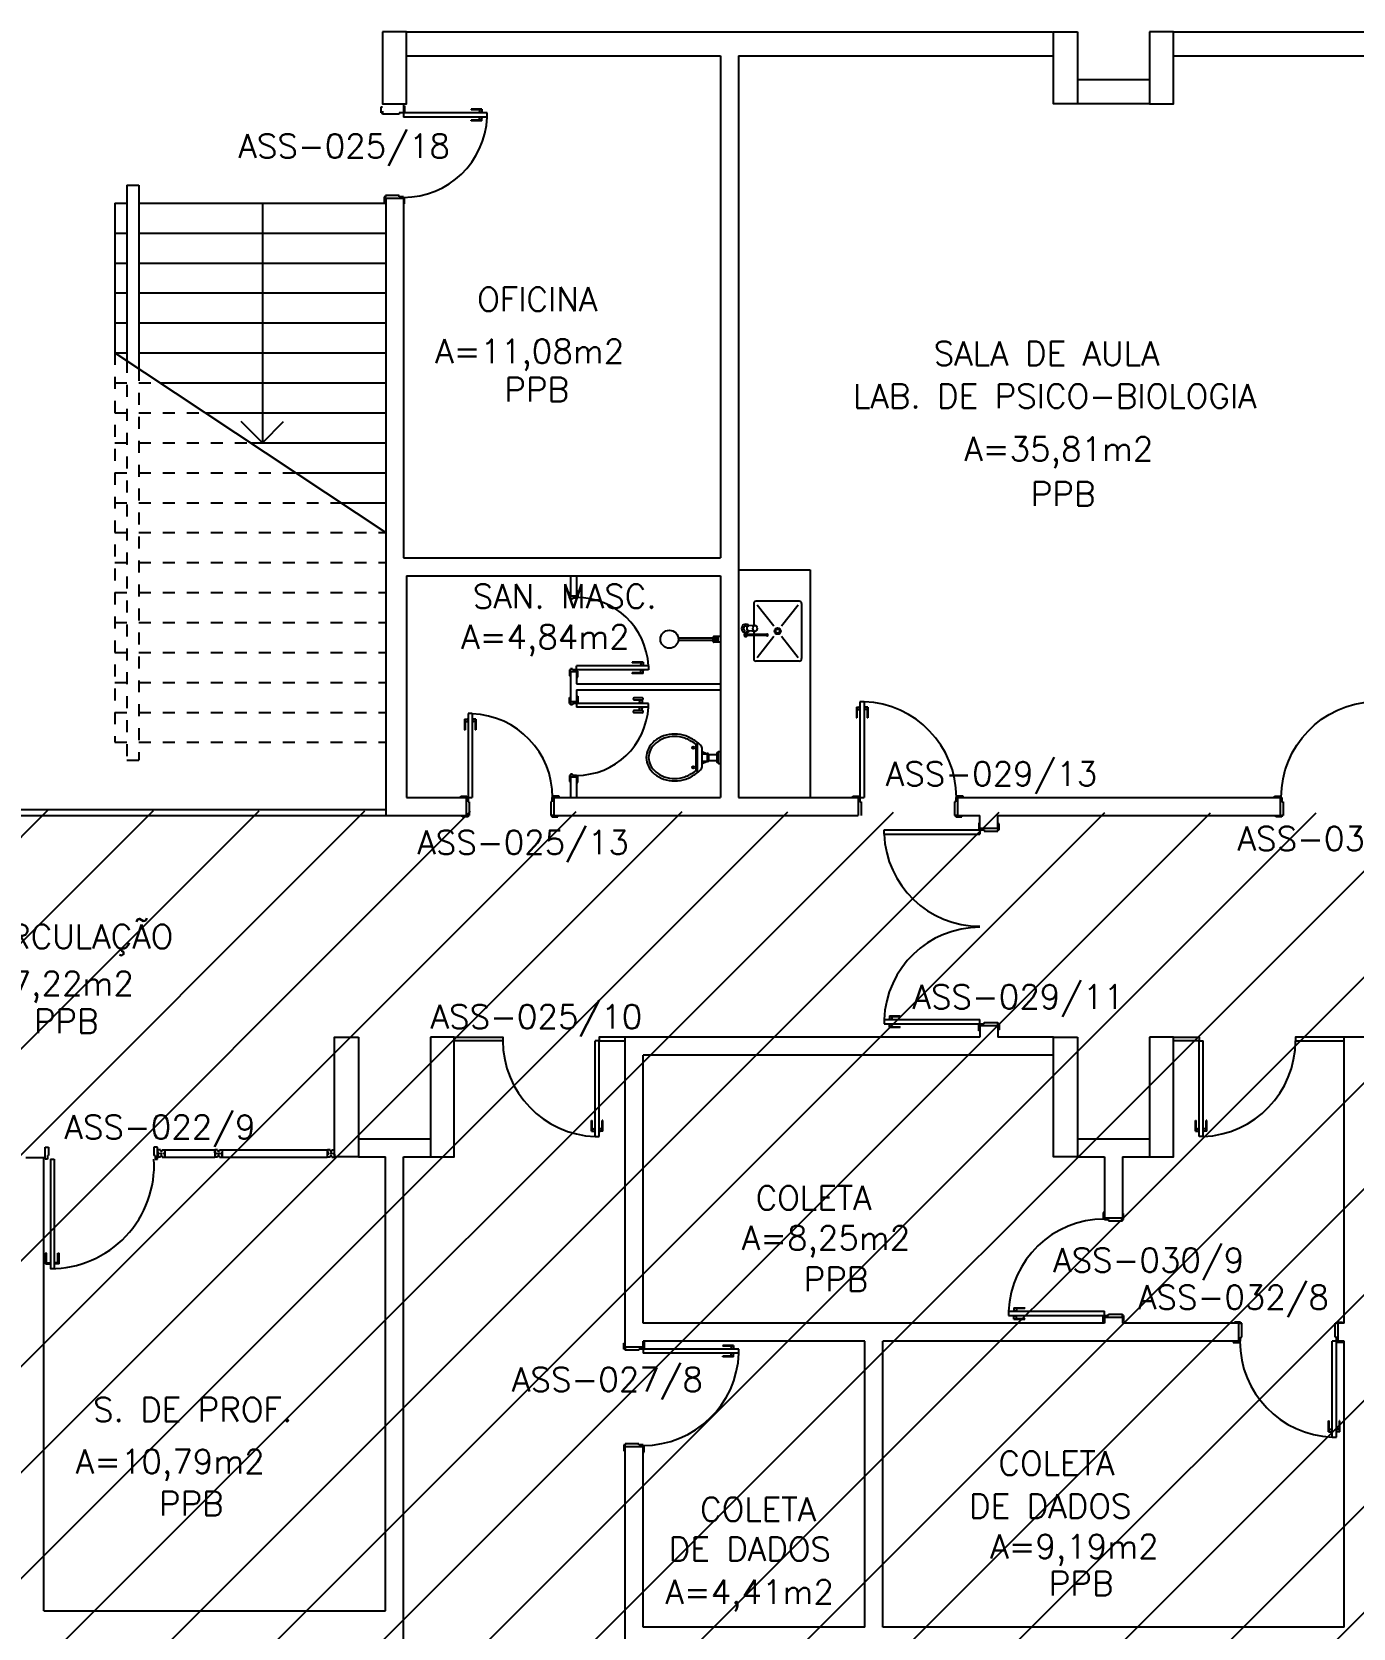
# Model space of a CAD drawing. Extents: x -248 to -11, y 347 to 447.
# Drawn here: x -213.19 to -202.17, y 366.13 to 379.45 of the extents above; entities that cross this region are included whole.
import ezdxf
from ezdxf.enums import TextEntityAlignment as Align

# ---------------------------------------------------------------- set-up
doc = ezdxf.new("R2010")
doc.units = 0
doc.header["$LTSCALE"] = 0.02
doc.header["$MEASUREMENT"] = 0
doc.linetypes.add('HIDDEN2', pattern=[0.1875, 0.125, -0.0625])
doc.layers.get('0').update_dxf_attribs({"linetype": 'CONTINUOUS'})
for name, color, linetype in [('1', 1, 'CONTINUOUS'), ('ALV', 2, 'CONTINUOUS'), ('AREA', 2, 'CONTINUOUS'), ('BANC', 2, 'CONTINUOUS'), ('DIV', 2, 'CONTINUOUS'), ('EQUIP', 1, 'CONTINUOUS'), ('ESC', 1, 'CONTINUOUS'), ('ESTR', 3, 'CONTINUOUS'), ('MARCO', 2, 'CONTINUOUS'), ('MAÇANETA', 1, 'CONTINUOUS'), ('PORTA', 2, 'CONTINUOUS'), ('TEXT_CENTRO_CUSTO', 1, 'CONTINUOUS'), ('TEXTO', 2, 'CONTINUOUS'), ('TEXTO-ENDEREÇO', 2, 'CONTINUOUS')]:
    doc.layers.add(name, color=color, linetype=linetype)
doc.styles.add('UNB-100', font='simplex.shx', dxfattribs={"height": 0.2})
doc.styles.add('UNB-100-1', font='simplex.shx', dxfattribs={"height": 0.2})

# ---------------------------------------------------------------- blocks, each defined once
blk = doc.blocks.new('PDV2D-SSS')
for p, q in [((-0.106, 0.965), (-0.076, 0.965)), ((-0.106, 0.05), (-0.106, 0.965)), ((-0.076, 0.05), (-0.076, 0.965)), ((-0.148, 0.925), (-0.108, 0.925)), ((-0.148, 0.925), (-0.148, 0.835)), ((-0.138, 0.835), (-0.148, 0.835)), ((-0.138, 0.915), (-0.108, 0.915)), ((-0.138, 0.915), (-0.138, 0.835)), ((-0.034, 0.925), (-0.074, 0.925)), ((-0.044, 0.915), (-0.074, 0.915)), ((-0.044, 0.915), (-0.044, 0.835)), ((-0.044, 0.835), (-0.034, 0.835)), ((-0.034, 0.925), (-0.034, 0.835)), ((-0.95, 0.05), (-0.97, 0.05)), ((-0.97, 0.05), (-0.97, 0.035)), ((-0.97, 0.035), (-0.97, -0.035)), ((-0.95, 0.02), (-0.95, 0.05)), ((-0.95, 0.02), (-0.94, 0.02)), ((-0.94, -0.05), (-0.94, 0.02)), ((-0.076, 0.05), (-0.106, 0.05)), ((-0.051, 0.02), (-0.061, 0.02)), ((-0.061, -0.05), (-0.061, 0.02)), ((-0.051, 0.05), (-0.031, 0.05)), ((-0.051, 0.02), (-0.051, 0.05)), ((-0.031, 0.05), (-0.031, -0.05)), ((-0.97, -0.035), (-0.97, -0.05)), ((-0.97, -0.05), (-0.94, -0.05)), ((-0.031, -0.05), (-0.061, -0.05))]:
    blk.add_line(p, q)
at = {"color": 1}
blk.add_arc((-0.076, 0.1), 0.865, 90, 183.3214, dxfattribs=at)
blk = doc.blocks.new('MTT-SSS')
for p, q in [((-0.008, 0.03), (-0.03, 0.03)), ((-0.03, 0.03), (-0.03, 0.006)), ((-0.0185, 0.006), (-0.03, 0.006)), ((-0.0185, -0.006), (-0.0185, 0.006)), ((-0.008, 0.03), (-0.008, 0.02)), ((-0.008, 0.02), (0.008, 0.02)), ((-0.0051, 0), (0.0051, 0)), ((0, -0.0051), (0, 0.0051)), ((0.008, 0.03), (0.03, 0.03)), ((0.008, 0.03), (0.008, 0.02)), ((0.0205, -0.006), (0.0205, 0.006)), ((0.0205, 0.006), (0.03, 0.006)), ((0.03, 0.006), (0.03, 0.03)), ((-0.03, -0.03), (-0.03, -0.006)), ((-0.0185, -0.006), (-0.03, -0.006)), ((-0.008, -0.03), (-0.03, -0.03)), ((-0.008, -0.02), (0.008, -0.02)), ((-0.008, -0.03), (-0.008, -0.02)), ((0.008, -0.03), (0.008, -0.02)), ((0.008, -0.03), (0.03, -0.03)), ((0.0205, -0.006), (0.03, -0.006)), ((0.03, -0.006), (0.03, -0.03))]:
    blk.add_line(p, q)
blk = doc.blocks.new('PILINT-SSS')
for points in [[(0.2, 0), (0.2, -0.6), (0, -0.6), (0, 0)], [(0.8, 0), (0.8, -0.6), (1, -0.6), (1, 0)], [(0.2, -8.39), (0.2, -9.39), (0, -9.39), (0, -8.39)], [(0.8, -8.39), (0.8, -9.39), (1, -9.39), (1, -8.39)]]:
    blk.add_lwpolyline(points, close=True)
blk = doc.blocks.new('DOOR-80-SSS')
at = {"layer": 'MAÇANETA'}
for p, q in [((-0.08, -0.755), (-0.08, -0.665)), ((-0.08, -0.665), (-0.075, -0.665)), ((-0.075, -0.755), (-0.075, -0.665)), ((0.01, -0.755), (0.01, -0.665)), ((0.015, -0.665), (0.01, -0.665)), ((0.015, -0.755), (0.015, -0.665)), ((-0.08, -0.755), (-0.053, -0.755)), ((-0.075, -0.735), (-0.053, -0.735)), ((-0.053, -0.728), (-0.05, -0.728)), ((-0.053, -0.763), (-0.053, -0.728)), ((-0.053, -0.763), (-0.05, -0.763)), ((-0.012, -0.728), (-0.015, -0.728)), ((-0.012, -0.763), (-0.015, -0.763)), ((-0.012, -0.763), (-0.012, -0.728)), ((0.01, -0.735), (-0.012, -0.735)), ((0.015, -0.755), (-0.012, -0.755))]:
    blk.add_line(p, q, dxfattribs=at)
at = {"layer": 'PORTA'}
for p, q in [((-0.05, -0.8), (-0.05, 0)), ((-0.015, 0), (-0.05, 0)), ((-0.015, -0.8), (-0.015, 0)), ((-0.05, -0.8), (-0.015, -0.8))]:
    blk.add_line(p, q, dxfattribs=at)
at = {"layer": 'PORTA', "color": 1}
blk.add_arc((-0.02, 0), 0.8, 180, 267.8509, dxfattribs=at)
blk = doc.blocks.new('DOOR60-SSS')
at = {"layer": 'MAÇANETA'}
for p, q in [((-0.015, -0.465), (-0.01, -0.465)), ((-0.015, -0.555), (-0.015, -0.465)), ((-0.01, -0.555), (-0.01, -0.465)), ((0.012, -0.563), (0.012, -0.528)), ((0.012, -0.528), (0.015, -0.528)), ((0.053, -0.528), (0.05, -0.528)), ((0.053, -0.563), (0.053, -0.528)), ((0.08, -0.465), (0.075, -0.465)), ((0.075, -0.555), (0.075, -0.465)), ((0.08, -0.555), (0.08, -0.465)), ((-0.015, -0.555), (0.012, -0.555)), ((-0.01, -0.535), (0.012, -0.535)), ((0.012, -0.563), (0.015, -0.563)), ((0.053, -0.563), (0.05, -0.563)), ((0.075, -0.535), (0.053, -0.535)), ((0.08, -0.555), (0.053, -0.555))]:
    blk.add_line(p, q, dxfattribs=at)
at = {"layer": 'PORTA'}
for p, q in [((0.015, -0.6), (0.015, 0)), ((0.015, 0), (0.05, 0)), ((0.05, -0.6), (0.05, 0)), ((0.05, -0.6), (0.015, -0.6))]:
    blk.add_line(p, q, dxfattribs=at)
at = {"layer": 'PORTA', "color": 1}
blk.add_arc((0.02, 0), 0.6, 272.866, 0, dxfattribs=at)
blk = doc.blocks.new('MACANETA-SSS')
at = {"layer": 'MAÇANETA'}
for p, q in [((-0.077, 0.052), (-0.077, 0.12)), ((-0.059, 0.052), (-0.059, 0.12)), ((-0.059, 0.075), (-0.036, 0.075)), ((-0.059, 0.052), (-0.036, 0.052)), ((-0.036, 0.044), (-0.036, 0.084)), ((-0.036, 0.084), (-0.03, 0.084)), ((-0.036, 0.044), (-0.03, 0.044)), ((0.006, 0.084), (0, 0.084)), ((0.006, 0.044), (0, 0.044)), ((0.006, 0.044), (0.006, 0.084)), ((0.029, 0.075), (0.006, 0.075)), ((0.029, 0.052), (0.006, 0.052)), ((0.029, 0.052), (0.029, 0.12)), ((0.047, 0.052), (0.047, 0.12))]:
    blk.add_line(p, q, dxfattribs=at)
for centre, start, end in [((-0.068, 0.12), 90, 180), ((-0.068, 0.052), 180, 270), ((-0.068, 0.12), 0, 90), ((-0.068, 0.052), 270, 0), ((0.038, 0.12), 90, 180), ((0.038, 0.052), 180, 270), ((0.038, 0.12), 0, 90), ((0.038, 0.052), 270, 0)]:
    blk.add_arc(centre, 0.00874, start, end, dxfattribs=at)
blk = doc.blocks.new('DOOR-60-SSS')
at = {"layer": 'PORTA'}
for p, q in [((-0.045, -0.6), (-0.045, 0)), ((-0.015, 0), (-0.045, 0)), ((-0.015, -0.6), (-0.015, 0)), ((-0.045, -0.6), (-0.015, -0.6))]:
    blk.add_line(p, q, dxfattribs=at)
at = {"layer": 'PORTA', "color": 1}
blk.add_arc((-0.015, 0), 0.6, 180, 267.134, dxfattribs=at)
at = {"layer": 'PORTA'}
blk.add_blockref('MACANETA-SSS', (-0.015, -0.6), dxfattribs=at)
blk = doc.blocks.new('CHUV-P-SSS')
for p, q in [((-0.06, 0.01), (-0.351, 0.01)), ((-0.06, -0.02), (-0.06, 0.02)), ((-0.02, 0.015), (-0.06, 0.015)), ((-0.02, 0.005), (-0.06, 0.005)), ((-0.055, 0.025), (0, 0.025)), ((-0.02, 0.025), (-0.02, -0.025)), ((0, 0.025), (0, -0.025)), ((-0.06, -0.01), (-0.351, -0.01)), ((-0.02, -0.005), (-0.06, -0.005)), ((-0.02, -0.015), (-0.06, -0.015)), ((-0.02, -0.025), (-0.055, -0.025)), ((0, -0.025), (-0.02, -0.025))]:
    blk.add_line(p, q)
blk.add_circle((-0.425, 0), 0.075)
for centre, start, end in [((-0.055, 0.02), 90, 180), ((-0.055, -0.02), 180, 270)]:
    blk.add_arc(centre, 0.005, start, end)
blk = doc.blocks.new('VDC-P-SSS')
for p, q in [((-0.127, 0.192), (0.127, 0.192)), ((-0.109, 0.202), (0.109, 0.202)), ((-0.068, 0.152), (0.068, 0.152)), ((-0.05, 0.152), (-0.03, 0.11)), ((-0.03, 0.152), (-0.03, 0.11)), ((0.03, 0.152), (0.03, 0.11)), ((0.05, 0.152), (0.03, 0.11)), ((-0.05, 0.015), (-0.05, 0)), ((-0.05, 0), (0.05, 0)), ((0.045, 0.02), (-0.045, 0.02)), ((-0.04, 0.025), (-0.04, 0.02)), ((0.035, 0.03), (-0.035, 0.03)), ((0.03, 0.11), (-0.03, 0.11)), ((0.03, 0.1), (-0.03, 0.1)), ((-0.025, 0.1), (-0.025, 0.03)), ((0.025, 0.1), (0.025, 0.03)), ((0.04, 0.025), (0.04, 0.02)), ((0.05, 0.015), (0.05, 0))]:
    blk.add_line(p, q)
for points in [[(0.16, 0.244, 0.050424), (0.18, 0.288, 0.082137), (0.195, 0.381, 0.082137), (0.18, 0.474, 0.090148), (0.138, 0.549, 0.104406), (0.073, 0.601, 0.117345), (0, 0.619, 0.117345), (-0.073, 0.601, 0.104406), (-0.138, 0.549, 0.090148), (-0.18, 0.474, 0.082137), (-0.195, 0.381, 0.082137)], [(0.142, 0.254, 0.050424), (0.161, 0.295, 0.082137), (0.175, 0.381, 0.082137), (0.161, 0.468, 0.090148), (0.122, 0.536, 0.104406), (0.064, 0.583, 0.117345), (0, 0.599, 0.117345), (-0.064, 0.583, 0.104406), (-0.122, 0.536, 0.090148), (-0.161, 0.468, 0.082137), (-0.175, 0.381, 0.082137)], [(-0.195, 0.381, 0.082137), (-0.18, 0.288, 0.050424), (-0.16, 0.244, 0.104406)], [(-0.175, 0.381, 0.082137), (-0.161, 0.295, 0.050424), (-0.142, 0.254, 0.050424)]]:
    blk.add_lwpolyline(points, format="xyb")
for centre in [(-0.083, 0.226), (0.083, 0.226)]:
    blk.add_circle(centre, 0.0101)
for centre, radius, start, end in [((0.08, 0.36), 0.266, 205.6863, 226.7558), ((0.08, 0.36), 0.246, 205.6863, 219.7706), ((-0.068, 0.202), 0.05, 226.7558, 270), ((0.068, 0.202), 0.05, 270, 313.2442), ((-0.08, 0.36), 0.266, 313.2442, 334.3137), ((-0.08, 0.36), 0.246, 320.2294, 334.3137), ((-0.045, 0.015), 0.005, 90, 180), ((-0.035, 0.025), 0.005, 90, 180), ((-0.03, 0.105), 0.005, 90, 270), ((0.03, 0.105), 0.005, 270, 90), ((0.035, 0.025), 0.005, 0, 90), ((0.045, 0.015), 0.005, 360, 90)]:
    blk.add_arc(centre, radius, start, end)
blk = doc.blocks.new('INOXA1-P-SSS')
for p, q in [((0.12, 0.23), (0.12, 0.047)), ((0.22, 0.25), (0.14, 0.25)), ((0.15, 0.22), (0.287, 0.043)), ((0.5, 0.25), (0.22, 0.25)), ((0.353, 0.043), (0.49, 0.22)), ((0.52, 0.23), (0.52, -0.23)), ((0.043, 0.008), (0.043, -0.022)), ((0.062, 0.04), (0.071, 0.04)), ((0.131, 0.048), (0.076, 0.043)), ((0.131, -0.002), (0.076, 0.003)), ((0.22, -0.027), (0.054, -0.027)), ((0.22, -0.037), (0.054, -0.037)), ((0.063, -0.003), (0.063, -0.021)), ((0.12, -0.001), (0.12, -0.027)), ((0.12, -0.037), (0.12, -0.23)), ((0.15, -0.22), (0.287, -0.043)), ((0.231, -0.027), (0.22, -0.027)), ((0.231, -0.037), (0.22, -0.037)), ((0.353, -0.043), (0.49, -0.22)), ((0.22, -0.25), (0.14, -0.25)), ((0.5, -0.25), (0.22, -0.25))]:
    blk.add_line(p, q)
blk.add_lwpolyline([(0.076, 0.003), (0.072, 0.004), (0.069, 0.009), (0.067, 0.015), (0.066, 0.023), (0.067, 0.031), (0.069, 0.037), (0.072, 0.042), (0.076, 0.043)])
blk.add_lwpolyline([(0.131, 0.048), (0.137, 0.046), (0.143, 0.041), (0.147, 0.033), (0.148, 0.023), (0.147, 0.013), (0.143, 0.006), (0.137, 0), (0.131, -0.002), (0.125, 0), (0.119, 0.006), (0.115, 0.013), (0.114, 0.023), (0.115, 0.033), (0.119, 0.041), (0.125, 0.046)], close=True)
for radius in [0.0266, 0.0163]:
    blk.add_circle((0.32, 0), radius)
for centre, radius, start, end in [((0.14, 0.23), 0.02, 90, 180), ((0.5, 0.23), 0.02, 360, 90), ((0.054, 0.023), 0.0349, 36.1705, 252.2568), ((0.054, 0.023), 0.0189, 62.7367, 235.7375), ((0.073, -0.003), 0.01, 102.8285, 180), ((0.054, 0.023), 0.0349, 285.5373, 323.9987), ((0.054, -0.032), 0.0145, 20.161, 339.839), ((0.054, -0.032), 0.005, 90.0037, 269.9963), ((0.231, -0.032), 0.00738, 222.6559, 137.3441), ((0.231, -0.032), 0.005, 269.9935, 90.0065), ((0.14, -0.23), 0.02, 180, 270), ((0.5, -0.23), 0.02, 270, 360)]:
    blk.add_arc(centre, radius, start, end)
blk = doc.blocks.new('ESCASS-SSN')
at = {"layer": 'ESC'}
for p, q in [((-0.6, -1.738), (-0.6, -3.271)), ((-0.5, -1.738), (-0.6, -1.738)), ((-0.5, -1.738), (-0.5, -3.204)), ((-2.66, -1.888), (-2.66, -4.249)), ((-0.6, -1.888), (-2.66, -1.888)), ((-0.4, -1.888), (-0.5, -1.888)), ((-0.4, -1.888), (-0.4, -3.138)), ((-0.6, -2.138), (-2.66, -2.138)), ((-0.4, -2.138), (-0.5, -2.138)), ((-0.6, -2.388), (-2.66, -2.388)), ((-0.4, -2.388), (-0.5, -2.388)), ((-0.6, -2.638), (-2.66, -2.638)), ((-0.4, -2.638), (-0.5, -2.638)), ((-0.6, -2.888), (-2.66, -2.888)), ((-0.4, -2.888), (-0.5, -2.888)), ((-0.4, -3.138), (-2.66, -4.638)), ((-0.6, -3.138), (-2.66, -3.138)), ((-0.4, -3.138), (-0.5, -3.138)), ((-0.777, -3.388), (-2.66, -3.388)), ((-1.153, -3.638), (-2.66, -3.638)), ((-1.53, -3.888), (-2.66, -3.888)), ((-1.907, -4.138), (-2.66, -4.138)), ((-2.283, -4.388), (-2.66, -4.388))]:
    blk.add_line(p, q, dxfattribs=at)
at = {"layer": 'ESC', "linetype": 'HIDDEN2'}
for p, q in [((-0.4, -3.138), (-0.4, -6.388)), ((-0.6, -3.271), (-0.6, -6.538)), ((-0.5, -3.204), (-0.5, -6.538)), ((-0.6, -3.388), (-0.777, -3.388)), ((-0.4, -3.388), (-0.5, -3.388)), ((-0.6, -3.638), (-1.153, -3.638)), ((-0.4, -3.638), (-0.5, -3.638)), ((-0.6, -3.888), (-1.53, -3.888)), ((-0.4, -3.888), (-0.5, -3.888)), ((-0.6, -4.138), (-1.907, -4.138)), ((-0.4, -4.138), (-0.5, -4.138)), ((-2.66, -4.268), (-2.66, -6.388)), ((-0.6, -4.388), (-2.283, -4.388)), ((-0.4, -4.388), (-0.5, -4.388)), ((-0.6, -4.638), (-2.66, -4.638)), ((-0.4, -4.638), (-0.5, -4.638)), ((-0.6, -4.888), (-2.66, -4.888)), ((-0.4, -4.888), (-0.5, -4.888)), ((-0.6, -5.138), (-2.66, -5.138)), ((-0.4, -5.138), (-0.5, -5.138)), ((-0.6, -5.388), (-2.66, -5.388)), ((-0.4, -5.388), (-0.5, -5.388)), ((-0.6, -5.638), (-2.66, -5.638)), ((-0.4, -5.638), (-0.5, -5.638)), ((-0.6, -5.888), (-2.66, -5.888)), ((-0.4, -5.888), (-0.5, -5.888)), ((-0.6, -6.138), (-2.66, -6.138)), ((-0.4, -6.138), (-0.5, -6.138)), ((-0.6, -6.388), (-2.66, -6.388)), ((-0.4, -6.388), (-0.5, -6.388)), ((-0.5, -6.538), (-0.6, -6.538))]:
    blk.add_line(p, q, dxfattribs=at)
blk = doc.blocks.new('ESCASSN-SSN')
at = {"layer": 'ALV', "xscale": -1}
blk.add_blockref('ESCASS-SSN', (0, 0), dxfattribs=at)

msp = doc.modelspace()

# ---------------------------------------------------------------- hatches: boundary and pattern name
at = {"layer": '1'}
h = msp.add_hatch(dxfattribs=at)
h.set_pattern_fill('ANSI31', color=256, scale=5, angle=180, style=0)
h.paths.add_polyline_path([(-216.066, 372.963), (-216.066, 379.253), (-234.066, 379.253), (-234.066, 361.063), (-192.241, 361.063), (-192.241, 371.063), (-192.241, 372.913)])

# ---------------------------------------------------------------- linework, layer by layer
at = {"layer": 'ALV'}
for p, q in [((-210.066, 379.453), (-204.675, 379.453)), ((-203.666, 379.453), (-198.675, 379.453)), ((-210.066, 379.253), (-207.446, 379.253)), ((-207.446, 379.253), (-207.446, 375.063)), ((-207.296, 379.253), (-207.296, 373.063)), ((-207.296, 379.253), (-204.675, 379.253)), ((-203.666, 379.253), (-201.446, 379.253)), ((-203.866, 379.053), (-204.466, 379.053)), ((-210.091, 378.842), (-210.091, 378.792)), ((-203.866, 378.853), (-204.466, 378.853)), ((-210.091, 378.062), (-210.241, 378.062)), ((-210.238, 378.062), (-210.238, 372.913)), ((-210.091, 378.062), (-210.091, 375.063)), ((-210.091, 375.063), (-207.446, 375.063)), ((-210.066, 374.913), (-210.066, 373.063)), ((-210.066, 374.913), (-207.446, 374.913)), ((-207.446, 374.913), (-207.446, 373.063)), ((-210.066, 373.063), (-209.566, 373.063)), ((-209.566, 373.063), (-209.566, 372.913)), ((-208.836, 373.063), (-207.446, 373.063)), ((-208.836, 373.063), (-208.836, 372.913)), ((-207.296, 373.063), (-206.296, 373.063)), ((-206.296, 373.063), (-206.296, 372.913)), ((-205.466, 373.063), (-202.776, 373.063)), ((-205.466, 373.063), (-205.466, 372.913)), ((-202.776, 373.063), (-202.776, 372.913)), ((-210.238, 372.913), (-209.566, 372.913)), ((-208.836, 372.913), (-206.296, 372.913)), ((-205.466, 372.913), (-205.28, 372.913)), ((-205.28, 372.805), (-205.28, 372.913)), ((-205.13, 372.913), (-202.776, 372.913)), ((-205.13, 372.808), (-205.13, 372.913)), ((-205.28, 372.808), (-205.13, 372.808)), ((-205.28, 371.16), (-205.28, 371.063)), ((-205.28, 371.16), (-205.13, 371.16)), ((-205.13, 371.16), (-205.13, 371.063)), ((-208.241, 368.475), (-208.241, 371.063)), ((-205.28, 371.063), (-208.241, 371.063)), ((-204.666, 371.063), (-205.13, 371.063)), ((-202.241, 368.675), (-202.241, 371.063)), ((-198.666, 371.063), (-202.241, 371.063)), ((-208.091, 368.675), (-208.091, 370.913)), ((-204.666, 370.913), (-208.091, 370.913)), ((-210.466, 370.213), (-209.866, 370.213)), ((-204.466, 370.213), (-203.866, 370.213)), ((-213.241, 370.058), (-213.091, 370.058)), ((-213.091, 366.274), (-213.091, 370.058)), ((-210.466, 370.063), (-210.241, 370.063)), ((-210.241, 366.274), (-210.241, 370.063)), ((-210.091, 365.985), (-210.091, 370.063)), ((-210.091, 370.063), (-209.866, 370.063)), ((-204.466, 370.063), (-204.241, 370.063)), ((-204.241, 370.063), (-204.241, 369.555)), ((-204.091, 370.063), (-204.091, 369.555)), ((-204.091, 370.063), (-203.866, 370.063)), ((-204.241, 369.555), (-204.091, 369.555)), ((-204.241, 368.675), (-208.091, 368.675)), ((-204.241, 368.725), (-204.241, 368.675)), ((-204.241, 368.725), (-204.091, 368.725)), ((-204.091, 368.725), (-204.091, 368.675)), ((-203.121, 368.675), (-204.091, 368.675)), ((-203.121, 368.525), (-203.121, 368.675)), ((-202.291, 368.525), (-202.291, 368.675)), ((-206.241, 368.525), (-208.091, 368.525)), ((-208.091, 368.475), (-208.091, 368.525)), ((-206.241, 366.138), (-206.241, 368.525)), ((-203.121, 368.525), (-206.091, 368.525)), ((-206.091, 366.138), (-206.091, 368.525)), ((-202.241, 368.525), (-202.291, 368.525)), ((-202.241, 366.138), (-202.241, 368.525)), ((-208.091, 368.475), (-208.241, 368.475)), ((-208.241, 365.988), (-208.241, 367.645)), ((-208.091, 367.645), (-208.241, 367.645)), ((-208.091, 366.138), (-208.091, 367.645)), ((-213.091, 366.274), (-210.241, 366.274)), ((-206.241, 366.138), (-208.091, 366.138)), ((-202.241, 366.138), (-206.091, 366.138))]:
    msp.add_line(p, q, dxfattribs=at)
at = {"layer": 'BANC'}
for p, q in [((-207.296, 374.963), (-206.696, 374.963)), ((-206.696, 374.963), (-206.696, 373.063))]:
    msp.add_line(p, q, dxfattribs=at)
at = {"layer": 'DIV'}
for p, q in [((-208.696, 374.913), (-208.696, 374.743)), ((-208.646, 374.913), (-208.646, 374.743)), ((-208.646, 374.743), (-208.696, 374.743)), ((-208.696, 374.113), (-208.696, 373.863)), ((-208.646, 374.113), (-208.696, 374.113)), ((-208.646, 374.113), (-208.646, 374.013)), ((-208.646, 374.013), (-207.446, 374.013)), ((-208.646, 373.963), (-208.646, 373.863)), ((-208.646, 373.963), (-207.446, 373.963)), ((-208.646, 373.863), (-208.696, 373.863)), ((-208.696, 373.233), (-208.696, 373.063)), ((-208.646, 373.233), (-208.696, 373.233)), ((-208.646, 373.233), (-208.646, 373.063)), ((-213.709, 372.963), (-210.238, 372.963)), ((-213.709, 372.913), (-210.238, 372.913)), ((-212.119, 370.122), (-212.141, 370.122)), ((-212.141, 370.098), (-212.141, 370.122)), ((-212.132, 370.098), (-212.141, 370.098)), ((-212.132, 370.086), (-212.141, 370.086)), ((-212.141, 370.086), (-212.141, 370.062)), ((-212.132, 370.098), (-212.132, 370.086)), ((-212.119, 370.122), (-212.119, 370.112)), ((-212.103, 370.112), (-212.119, 370.112)), ((-212.106, 370.092), (-212.117, 370.092)), ((-212.117, 370.092), (-212.106, 370.092)), ((-212.111, 370.097), (-212.111, 370.087)), ((-212.111, 370.087), (-212.111, 370.097)), ((-212.103, 370.122), (-212.103, 370.112)), ((-212.103, 370.122), (-212.081, 370.122)), ((-212.091, 370.098), (-212.091, 370.086)), ((-212.091, 370.098), (-212.081, 370.098)), ((-212.091, 370.086), (-212.091, 370.098)), ((-212.091, 370.098), (-212.081, 370.098)), ((-212.091, 370.086), (-212.081, 370.086)), ((-212.091, 370.086), (-212.081, 370.086)), ((-212.081, 370.122), (-212.081, 370.098)), ((-212.081, 370.122), (-212.081, 370.062)), ((-212.081, 370.122), (-211.663, 370.122)), ((-212.081, 370.097), (-212.081, 370.087)), ((-212.081, 370.062), (-212.081, 370.086)), ((-211.663, 370.122), (-211.663, 370.062)), ((-211.641, 370.122), (-211.663, 370.122)), ((-211.663, 370.098), (-211.663, 370.122)), ((-211.653, 370.098), (-211.663, 370.098)), ((-211.653, 370.098), (-211.663, 370.098)), ((-211.663, 370.097), (-211.663, 370.087)), ((-211.653, 370.086), (-211.663, 370.086)), ((-211.653, 370.086), (-211.663, 370.086)), ((-211.663, 370.086), (-211.663, 370.062)), ((-211.653, 370.086), (-211.653, 370.098)), ((-211.653, 370.098), (-211.653, 370.086)), ((-211.641, 370.122), (-211.641, 370.112)), ((-211.625, 370.112), (-211.641, 370.112)), ((-211.639, 370.092), (-211.625, 370.092)), ((-211.628, 370.092), (-211.638, 370.092)), ((-211.638, 370.092), (-211.628, 370.092)), ((-211.633, 370.097), (-211.633, 370.087)), ((-211.633, 370.087), (-211.633, 370.097)), ((-211.632, 370.099), (-211.632, 370.086)), ((-211.625, 370.122), (-211.625, 370.112)), ((-211.625, 370.122), (-211.603, 370.122)), ((-211.613, 370.092), (-211.612, 370.092)), ((-211.612, 370.098), (-211.612, 370.086)), ((-211.612, 370.098), (-211.603, 370.098)), ((-211.612, 370.086), (-211.612, 370.098)), ((-211.612, 370.098), (-211.603, 370.098)), ((-211.612, 370.086), (-211.603, 370.086)), ((-211.612, 370.086), (-211.603, 370.086)), ((-211.603, 370.122), (-211.603, 370.098)), ((-211.603, 370.122), (-211.603, 370.062)), ((-211.603, 370.122), (-210.726, 370.122)), ((-211.603, 370.097), (-211.603, 370.087)), ((-211.603, 370.062), (-211.603, 370.086)), ((-210.726, 370.122), (-210.726, 370.062)), ((-210.716, 370.098), (-210.726, 370.098)), ((-210.726, 370.097), (-210.726, 370.087)), ((-210.716, 370.086), (-210.726, 370.086)), ((-210.716, 370.086), (-210.716, 370.098)), ((-210.702, 370.092), (-210.689, 370.092)), ((-210.695, 370.099), (-210.695, 370.086)), ((-210.676, 370.092), (-210.675, 370.092)), ((-212.119, 370.062), (-212.141, 370.062)), ((-212.103, 370.072), (-212.119, 370.072)), ((-212.119, 370.062), (-212.119, 370.072)), ((-212.103, 370.062), (-212.103, 370.072)), ((-212.103, 370.062), (-212.081, 370.062)), ((-212.081, 370.083), (-212.081, 370.065)), ((-212.081, 370.062), (-212.081, 370.083)), ((-212.081, 370.062), (-211.663, 370.062)), ((-211.641, 370.062), (-211.663, 370.062)), ((-211.625, 370.072), (-211.641, 370.072)), ((-211.641, 370.062), (-211.641, 370.072)), ((-211.625, 370.062), (-211.625, 370.072)), ((-211.625, 370.062), (-211.603, 370.062)), ((-211.603, 370.083), (-211.603, 370.065)), ((-211.603, 370.062), (-211.603, 370.083)), ((-211.603, 370.062), (-210.726, 370.062))]:
    msp.add_line(p, q, dxfattribs=at)
at = {"layer": 'ESC'}
for p, q in [((-211.268, 378.024), (-211.268, 376.024)), ((-211.268, 376.024), (-211.445, 376.201)), ((-211.268, 376.024), (-211.091, 376.201))]:
    msp.add_line(p, q, dxfattribs=at)
at = {"layer": 'ESTR'}
for points in [[(-210.266, 379.453), (-210.266, 378.853), (-210.066, 378.853), (-210.066, 379.453)], [(-210.466, 371.063), (-210.466, 370.063), (-210.666, 370.063), (-210.666, 371.063)], [(-209.866, 371.063), (-209.866, 370.063), (-209.666, 370.063), (-209.666, 371.063)]]:
    msp.add_lwpolyline(points, close=True, dxfattribs=at)
at = {"layer": 'MARCO'}
for p, q in [((-210.276, 378.827), (-210.266, 378.827)), ((-210.276, 378.777), (-210.276, 378.827)), ((-210.266, 378.777), (-210.276, 378.777)), ((-210.266, 378.792), (-210.266, 378.777)), ((-210.266, 378.767), (-210.266, 378.777)), ((-210.126, 378.767), (-210.266, 378.767)), ((-210.126, 378.777), (-210.126, 378.767)), ((-210.091, 378.777), (-210.126, 378.777)), ((-210.091, 378.837), (-210.081, 378.837)), ((-210.091, 378.792), (-210.091, 378.787)), ((-210.091, 378.787), (-210.091, 378.777)), ((-210.081, 378.787), (-210.091, 378.787)), ((-210.081, 378.837), (-210.081, 378.787)), ((-210.241, 378.087), (-210.241, 378.077)), ((-210.126, 378.087), (-210.241, 378.087)), ((-210.126, 378.077), (-210.126, 378.087)), ((-210.251, 378.077), (-210.251, 378.027)), ((-210.241, 378.077), (-210.251, 378.077)), ((-210.251, 378.027), (-210.241, 378.027)), ((-210.241, 378.062), (-210.241, 378.077)), ((-210.091, 378.077), (-210.126, 378.077)), ((-210.091, 378.067), (-210.091, 378.077)), ((-210.091, 378.062), (-210.091, 378.067)), ((-210.081, 378.067), (-210.091, 378.067)), ((-210.091, 378.017), (-210.081, 378.017)), ((-210.081, 378.017), (-210.081, 378.067)), ((-208.706, 374.778), (-208.696, 374.778)), ((-208.706, 374.728), (-208.706, 374.778)), ((-208.646, 374.788), (-208.636, 374.788)), ((-208.636, 374.788), (-208.636, 374.738)), ((-208.696, 374.728), (-208.706, 374.728)), ((-208.696, 374.743), (-208.696, 374.728)), ((-208.696, 374.718), (-208.696, 374.728)), ((-208.681, 374.718), (-208.696, 374.718)), ((-208.681, 374.728), (-208.681, 374.718)), ((-208.646, 374.728), (-208.681, 374.728)), ((-208.646, 374.743), (-208.646, 374.738)), ((-208.646, 374.738), (-208.646, 374.728)), ((-208.636, 374.738), (-208.646, 374.738)), ((-208.706, 374.128), (-208.706, 374.078)), ((-208.696, 374.128), (-208.706, 374.128)), ((-208.696, 374.138), (-208.696, 374.128)), ((-208.681, 374.138), (-208.696, 374.138)), ((-208.696, 374.113), (-208.696, 374.128)), ((-208.681, 374.128), (-208.681, 374.138)), ((-208.646, 374.128), (-208.681, 374.128)), ((-208.646, 374.118), (-208.646, 374.128)), ((-208.646, 374.113), (-208.646, 374.118)), ((-208.636, 374.118), (-208.646, 374.118)), ((-208.636, 374.068), (-208.636, 374.118)), ((-208.706, 374.078), (-208.696, 374.078)), ((-208.646, 374.068), (-208.636, 374.068)), ((-208.706, 373.898), (-208.696, 373.898)), ((-208.706, 373.848), (-208.706, 373.898)), ((-208.696, 373.848), (-208.706, 373.848)), ((-208.696, 373.863), (-208.696, 373.848)), ((-208.696, 373.838), (-208.696, 373.848)), ((-208.681, 373.838), (-208.696, 373.838)), ((-208.681, 373.848), (-208.681, 373.838)), ((-208.646, 373.848), (-208.681, 373.848)), ((-208.646, 373.908), (-208.636, 373.908)), ((-208.646, 373.863), (-208.646, 373.858)), ((-208.646, 373.858), (-208.646, 373.848)), ((-208.636, 373.858), (-208.646, 373.858)), ((-208.636, 373.908), (-208.636, 373.858)), ((-208.706, 373.248), (-208.706, 373.198)), ((-208.696, 373.248), (-208.706, 373.248)), ((-208.706, 373.198), (-208.696, 373.198)), ((-208.696, 373.258), (-208.696, 373.248)), ((-208.681, 373.258), (-208.696, 373.258)), ((-208.696, 373.233), (-208.696, 373.248)), ((-208.681, 373.248), (-208.681, 373.258)), ((-208.646, 373.248), (-208.681, 373.248)), ((-208.646, 373.238), (-208.646, 373.248)), ((-208.646, 373.233), (-208.646, 373.238)), ((-208.636, 373.238), (-208.646, 373.238)), ((-208.646, 373.188), (-208.636, 373.188)), ((-208.636, 373.188), (-208.636, 373.238)), ((-209.611, 373.073), (-209.561, 373.073)), ((-209.611, 373.063), (-209.611, 373.073)), ((-209.566, 373.063), (-209.561, 373.063)), ((-209.561, 373.073), (-209.561, 373.063)), ((-209.561, 373.063), (-209.551, 373.063)), ((-209.551, 373.063), (-209.551, 373.028)), ((-209.551, 373.028), (-209.541, 373.028)), ((-209.541, 373.028), (-209.541, 372.913)), ((-208.861, 373.028), (-208.861, 372.913)), ((-208.851, 373.028), (-208.861, 373.028)), ((-208.851, 373.063), (-208.851, 373.028)), ((-208.841, 373.063), (-208.851, 373.063)), ((-208.841, 373.073), (-208.841, 373.063)), ((-208.791, 373.073), (-208.841, 373.073)), ((-208.836, 373.063), (-208.841, 373.063)), ((-208.791, 373.063), (-208.791, 373.073)), ((-206.341, 373.073), (-206.291, 373.073)), ((-206.341, 373.063), (-206.341, 373.073)), ((-206.296, 373.063), (-206.291, 373.063)), ((-206.291, 373.073), (-206.291, 373.063)), ((-206.291, 373.063), (-206.281, 373.063)), ((-206.281, 373.063), (-206.281, 373.028)), ((-206.281, 373.028), (-206.271, 373.028)), ((-206.271, 373.028), (-206.271, 372.913)), ((-205.491, 373.028), (-205.491, 372.913)), ((-205.481, 373.028), (-205.491, 373.028)), ((-205.481, 373.063), (-205.481, 373.028)), ((-205.471, 373.063), (-205.481, 373.063)), ((-205.471, 373.073), (-205.471, 373.063)), ((-205.421, 373.073), (-205.471, 373.073)), ((-205.466, 373.063), (-205.471, 373.063)), ((-205.421, 373.063), (-205.421, 373.073)), ((-202.821, 373.063), (-202.821, 373.073)), ((-202.821, 373.073), (-202.771, 373.073)), ((-202.776, 373.063), (-202.771, 373.063)), ((-202.771, 373.073), (-202.771, 373.063)), ((-202.771, 373.063), (-202.761, 373.063)), ((-202.761, 373.063), (-202.761, 373.028)), ((-202.761, 373.028), (-202.751, 373.028)), ((-202.751, 373.028), (-202.751, 372.913)), ((-209.601, 372.903), (-209.601, 372.913)), ((-209.551, 372.903), (-209.601, 372.903)), ((-209.566, 372.913), (-209.551, 372.913)), ((-209.551, 372.913), (-209.551, 372.903)), ((-209.541, 372.913), (-209.551, 372.913)), ((-208.861, 372.913), (-208.851, 372.913)), ((-208.836, 372.913), (-208.851, 372.913)), ((-208.851, 372.913), (-208.851, 372.903)), ((-208.851, 372.903), (-208.801, 372.903)), ((-208.801, 372.903), (-208.801, 372.913)), ((-205.491, 372.913), (-205.481, 372.913)), ((-205.466, 372.913), (-205.481, 372.913)), ((-205.481, 372.913), (-205.481, 372.903)), ((-205.481, 372.903), (-205.431, 372.903)), ((-205.431, 372.903), (-205.431, 372.913)), ((-202.811, 372.903), (-202.811, 372.913)), ((-202.761, 372.903), (-202.811, 372.903)), ((-202.776, 372.913), (-202.761, 372.913)), ((-202.751, 372.913), (-202.761, 372.913)), ((-202.761, 372.913), (-202.761, 372.903)), ((-205.28, 372.853), (-205.29, 372.853)), ((-205.29, 372.853), (-205.29, 372.803)), ((-205.29, 372.803), (-205.28, 372.803)), ((-205.28, 372.808), (-205.28, 372.803)), ((-205.28, 372.803), (-205.28, 372.793)), ((-205.28, 372.793), (-205.245, 372.793)), ((-205.245, 372.793), (-205.245, 372.783)), ((-205.245, 372.783), (-205.13, 372.783)), ((-205.12, 372.843), (-205.13, 372.843)), ((-205.13, 372.808), (-205.13, 372.793)), ((-205.13, 372.783), (-205.13, 372.793)), ((-205.13, 372.793), (-205.12, 372.793)), ((-205.12, 372.793), (-205.12, 372.843)), ((-205.29, 371.115), (-205.29, 371.165)), ((-205.29, 371.165), (-205.28, 371.165)), ((-205.28, 371.165), (-205.28, 371.175)), ((-205.28, 371.175), (-205.245, 371.175)), ((-205.28, 371.16), (-205.28, 371.165)), ((-205.245, 371.185), (-205.13, 371.185)), ((-205.245, 371.175), (-205.245, 371.185)), ((-205.13, 371.185), (-205.13, 371.175)), ((-205.13, 371.175), (-205.12, 371.175)), ((-205.13, 371.16), (-205.13, 371.175)), ((-205.12, 371.175), (-205.12, 371.125)), ((-205.28, 371.115), (-205.29, 371.115)), ((-205.12, 371.125), (-205.13, 371.125)), ((-204.251, 369.6), (-204.251, 369.55)), ((-204.241, 369.6), (-204.251, 369.6)), ((-204.241, 369.555), (-204.241, 369.55)), ((-204.081, 369.59), (-204.091, 369.59)), ((-204.091, 369.555), (-204.091, 369.54)), ((-204.081, 369.54), (-204.081, 369.59)), ((-204.251, 369.55), (-204.241, 369.55)), ((-204.241, 369.55), (-204.241, 369.54)), ((-204.241, 369.54), (-204.206, 369.54)), ((-204.206, 369.54), (-204.206, 369.53)), ((-204.206, 369.53), (-204.091, 369.53)), ((-204.091, 369.54), (-204.081, 369.54)), ((-204.091, 369.53), (-204.091, 369.54)), ((-204.251, 368.73), (-204.241, 368.73)), ((-204.251, 368.68), (-204.251, 368.73)), ((-204.241, 368.68), (-204.251, 368.68)), ((-204.241, 368.74), (-204.206, 368.74)), ((-204.241, 368.73), (-204.241, 368.74)), ((-204.241, 368.725), (-204.241, 368.73)), ((-204.206, 368.75), (-204.091, 368.75)), ((-204.206, 368.74), (-204.206, 368.75)), ((-204.091, 368.75), (-204.091, 368.74)), ((-204.091, 368.725), (-204.091, 368.74)), ((-204.091, 368.74), (-204.081, 368.74)), ((-204.081, 368.69), (-204.091, 368.69)), ((-204.081, 368.74), (-204.081, 368.69)), ((-203.156, 368.685), (-203.156, 368.675)), ((-203.106, 368.685), (-203.156, 368.685)), ((-203.121, 368.675), (-203.106, 368.675)), ((-203.106, 368.675), (-203.106, 368.685)), ((-203.096, 368.675), (-203.106, 368.675)), ((-203.096, 368.56), (-203.096, 368.675)), ((-202.316, 368.675), (-202.306, 368.675)), ((-202.316, 368.56), (-202.316, 368.675)), ((-202.306, 368.685), (-202.256, 368.685)), ((-202.306, 368.675), (-202.306, 368.685)), ((-202.291, 368.675), (-202.306, 368.675)), ((-202.241, 368.675), (-202.291, 368.675)), ((-202.256, 368.685), (-202.256, 368.675)), ((-208.251, 368.51), (-208.241, 368.51)), ((-208.251, 368.46), (-208.251, 368.51)), ((-208.091, 368.52), (-208.081, 368.52)), ((-208.081, 368.52), (-208.081, 368.47)), ((-203.166, 368.525), (-203.166, 368.515)), ((-203.166, 368.515), (-203.116, 368.515)), ((-203.121, 368.525), (-203.116, 368.525)), ((-203.116, 368.525), (-203.106, 368.525)), ((-203.116, 368.515), (-203.116, 368.525)), ((-203.106, 368.56), (-203.096, 368.56)), ((-203.106, 368.525), (-203.106, 368.56)), ((-202.306, 368.56), (-202.316, 368.56)), ((-202.306, 368.525), (-202.306, 368.56)), ((-202.296, 368.525), (-202.306, 368.525)), ((-202.291, 368.525), (-202.296, 368.525)), ((-202.296, 368.515), (-202.296, 368.525)), ((-202.246, 368.515), (-202.296, 368.515)), ((-202.246, 368.525), (-202.246, 368.515)), ((-208.241, 368.46), (-208.251, 368.46)), ((-208.241, 368.475), (-208.241, 368.46)), ((-208.241, 368.45), (-208.241, 368.46)), ((-208.126, 368.45), (-208.241, 368.45)), ((-208.126, 368.46), (-208.126, 368.45)), ((-208.091, 368.46), (-208.126, 368.46)), ((-208.091, 368.475), (-208.091, 368.47)), ((-208.091, 368.47), (-208.091, 368.46)), ((-208.081, 368.47), (-208.091, 368.47)), ((-208.251, 367.66), (-208.251, 367.61)), ((-208.241, 367.66), (-208.251, 367.66)), ((-208.251, 367.61), (-208.241, 367.61)), ((-208.241, 367.67), (-208.241, 367.66)), ((-208.126, 367.67), (-208.241, 367.67)), ((-208.241, 367.645), (-208.241, 367.66)), ((-208.126, 367.66), (-208.126, 367.67)), ((-208.091, 367.66), (-208.126, 367.66)), ((-208.091, 367.65), (-208.091, 367.66)), ((-208.091, 367.645), (-208.091, 367.65)), ((-208.081, 367.65), (-208.091, 367.65)), ((-208.091, 367.6), (-208.081, 367.6)), ((-208.081, 367.6), (-208.081, 367.65))]:
    msp.add_line(p, q, dxfattribs=at)
at = {"layer": 'MAÇANETA'}
for p, q in [((-209.436, 378.807), (-209.526, 378.807)), ((-209.526, 378.807), (-209.526, 378.802)), ((-209.436, 378.802), (-209.526, 378.802)), ((-209.463, 378.78), (-209.463, 378.777)), ((-209.428, 378.78), (-209.463, 378.78)), ((-209.456, 378.802), (-209.456, 378.78)), ((-209.436, 378.807), (-209.436, 378.78)), ((-209.428, 378.78), (-209.428, 378.777)), ((-209.436, 378.717), (-209.526, 378.717)), ((-209.526, 378.712), (-209.526, 378.717)), ((-209.436, 378.712), (-209.526, 378.712)), ((-209.463, 378.739), (-209.463, 378.742)), ((-209.428, 378.739), (-209.463, 378.739)), ((-209.456, 378.717), (-209.456, 378.739)), ((-209.436, 378.712), (-209.436, 378.739)), ((-209.428, 378.739), (-209.428, 378.742)), ((-209.581, 373.718), (-209.581, 373.628)), ((-209.581, 373.718), (-209.554, 373.718)), ((-209.576, 373.718), (-209.576, 373.628)), ((-209.576, 373.698), (-209.554, 373.698)), ((-209.554, 373.725), (-209.551, 373.725)), ((-209.554, 373.725), (-209.554, 373.69)), ((-209.554, 373.69), (-209.551, 373.69)), ((-209.513, 373.725), (-209.516, 373.725)), ((-209.513, 373.69), (-209.516, 373.69)), ((-209.513, 373.725), (-209.513, 373.69)), ((-209.486, 373.718), (-209.513, 373.718)), ((-209.491, 373.698), (-209.513, 373.698)), ((-209.491, 373.718), (-209.491, 373.628)), ((-209.486, 373.718), (-209.486, 373.628)), ((-209.581, 373.628), (-209.576, 373.628)), ((-209.486, 373.628), (-209.491, 373.628)), ((-208.521, 370.368), (-208.516, 370.368)), ((-208.521, 370.278), (-208.521, 370.368)), ((-208.516, 370.278), (-208.516, 370.368)), ((-208.426, 370.368), (-208.431, 370.368)), ((-208.431, 370.278), (-208.431, 370.368)), ((-208.426, 370.278), (-208.426, 370.368)), ((-203.482, 370.278), (-203.482, 370.368)), ((-203.482, 370.368), (-203.477, 370.368)), ((-203.477, 370.278), (-203.477, 370.368)), ((-203.392, 370.278), (-203.392, 370.368)), ((-203.387, 370.368), (-203.392, 370.368)), ((-203.387, 370.278), (-203.387, 370.368)), ((-208.521, 370.278), (-208.494, 370.278)), ((-208.516, 370.298), (-208.494, 370.298)), ((-208.494, 370.27), (-208.494, 370.305)), ((-208.494, 370.305), (-208.491, 370.305)), ((-208.494, 370.27), (-208.491, 370.27)), ((-208.453, 370.305), (-208.456, 370.305)), ((-208.453, 370.27), (-208.456, 370.27)), ((-208.453, 370.27), (-208.453, 370.305)), ((-208.431, 370.298), (-208.453, 370.298)), ((-208.426, 370.278), (-208.453, 370.278)), ((-203.482, 370.278), (-203.455, 370.278)), ((-203.477, 370.298), (-203.455, 370.298)), ((-203.455, 370.305), (-203.452, 370.305)), ((-203.455, 370.27), (-203.455, 370.305)), ((-203.455, 370.27), (-203.452, 370.27)), ((-203.414, 370.305), (-203.417, 370.305)), ((-203.414, 370.27), (-203.417, 370.27)), ((-203.414, 370.27), (-203.414, 370.305)), ((-203.392, 370.298), (-203.414, 370.298)), ((-203.387, 370.278), (-203.414, 370.278))]:
    msp.add_line(p, q, dxfattribs=at)
at = {"layer": 'PORTA'}
for p, q in [((-210.091, 378.777), (-210.091, 378.742)), ((-209.391, 378.777), (-210.091, 378.777)), ((-209.391, 378.742), (-209.391, 378.777)), ((-209.391, 378.742), (-210.091, 378.742)), ((-209.516, 373.763), (-209.551, 373.763)), ((-209.551, 373.763), (-209.551, 373.063)), ((-209.516, 373.763), (-209.516, 373.063)), ((-209.551, 373.063), (-209.516, 373.063)), ((-206.08, 372.758), (-206.08, 372.793)), ((-206.08, 372.793), (-205.28, 372.793)), ((-206.08, 372.758), (-205.28, 372.758)), ((-205.28, 372.793), (-205.28, 372.758)), ((-208.456, 371.033), (-208.491, 371.033)), ((-208.491, 370.233), (-208.491, 371.033)), ((-208.456, 370.233), (-208.456, 371.033)), ((-203.452, 371.033), (-203.417, 371.033)), ((-203.452, 370.233), (-203.452, 371.033)), ((-203.417, 370.233), (-203.417, 371.033)), ((-208.491, 370.233), (-208.456, 370.233)), ((-203.417, 370.233), (-203.452, 370.233))]:
    msp.add_line(p, q, dxfattribs=at)
for points in [[(-209.261, 371.033), (-209.666, 371.033), (-209.666, 371.063), (-209.261, 371.063), (-209.261, 371.033)], [(-208.456, 371.033), (-208.241, 371.033), (-208.241, 371.063), (-208.456, 371.063), (-208.456, 371.033)], [(-203.452, 371.033), (-203.666, 371.033), (-203.666, 371.063), (-203.452, 371.063), (-203.452, 371.033)], [(-202.647, 371.033), (-202.241, 371.033), (-202.241, 371.063), (-202.647, 371.063), (-202.647, 371.033)]]:
    msp.add_lwpolyline(points, dxfattribs=at)
at = {"layer": 'PORTA', "color": 1}
for centre, radius, start, end in [((-210.091, 378.772), 0.7, 270, 357.5437), ((-209.546, 373.063), 0.7, 0, 87.5437), ((-205.28, 372.788), 0.8, 182.1491, 270), ((-208.461, 371.033), 0.8, 180, 267.8509), ((-203.447, 371.033), 0.8, 272.1491, 0)]:
    msp.add_arc(centre, radius, start, end, dxfattribs=at)

# ---------------------------------------------------------------- block references
at = {"layer": 'ALV'}
msp.add_blockref('ESCASSN-SSN', (-212.898, 379.912), dxfattribs=at)
at = {"layer": 'DIV', "rotation": 179.9999999764969}
msp.add_blockref('PDV2D-SSS', (-213.112, 370.095), dxfattribs=at)
at = {"layer": 'DIV'}
msp.add_blockref('MTT-SSS', (-210.695, 370.092), dxfattribs=at)
at = {"layer": 'EQUIP'}
msp.add_blockref('INOXA1-P-SSS', (-207.288, 374.452), dxfattribs=at)
for name, p, rotation in [('CHUV-P-SSS', (-207.446, 374.384), 359.9999999529938), ('VDC-P-SSS', (-207.446, 373.397), 89.99999995299373)]:
    msp.add_blockref(name, p, dxfattribs=dict(at, rotation=rotation))
at = {"layer": 'ESTR'}
msp.add_blockref('PILINT-SSS', (-204.666, 379.453), dxfattribs=at)
at = {"layer": 'PORTA'}
for name, p, rotation in [('DOOR60-SSS', (-208.646, 374.113), 90.0000000025742), ('DOOR-60-SSS', (-208.646, 373.863), 90.00000000771531), ('DOOR-80-SSS', (-206.296, 373.063), 180), ('DOOR-80-SSS', (-205.28, 371.16), 269.9999999764969), ('DOOR-80-SSS', (-204.241, 368.725), 270.0000000025713), ('DOOR-80-SSS', (-208.091, 368.475), 90.00000000771712), ('DOOR-80-SSS', (-202.291, 368.525), 5.144755732544582e-09)]:
    msp.add_blockref(name, p, dxfattribs=dict(at, rotation=rotation))
at = {"layer": 'PORTA', "xscale": -1, "rotation": 180}
msp.add_blockref('DOOR-80-SSS', (-201.946, 373.063), dxfattribs=at)

# ---------------------------------------------------------------- texts
at = {"layer": 'AREA', "style": 'UNB-100'}
for s, p in [('A=11,08m2', (-209.825, 376.688)), ('A=35,81m2', (-205.41, 375.873)), ('A=4,84m2', (-209.608, 374.305)), ('A=87,22m2', (-213.917, 371.412)), ('A=8,25m2', (-207.267, 369.287)), ('A=10,79m2', (-212.825, 367.422)), ('A=9,19m2', (-205.194, 366.712)), ('A=4,41m2', (-207.904, 366.333))]:
    msp.add_text(s, height=0.2, dxfattribs=at).set_placement(p)
at = {"layer": 'TEXT_CENTRO_CUSTO', "style": 'UNB-100'}
for p in [(-208.978, 376.368), (-204.585, 375.497), (-212.904, 371.096), (-206.481, 368.942), (-211.86, 367.07), (-204.435, 366.404)]:
    msp.add_text('PPB', height=0.2, dxfattribs=at).set_placement(p, align=Align.CENTER)
at = {"layer": 'TEXTO', "style": 'UNB-100'}
for s, p in [('OFICINA', (-209.475, 377.122)), ('SALA DE AULA', (-205.666, 376.67)), ('LAB. DE PSICO-BIOLOGIA', (-206.34, 376.314)), ('SAN. MASC.', (-209.512, 374.643)), ('CIRCULAÇÃO', (-213.63, 371.803)), (' COLETA', (-207.289, 369.621)), ('S. DE PROF.', (-212.681, 367.855)), ('COLETA', (-205.126, 367.407)), ('COLETA', (-207.615, 367.022)), ('DE DADOS', (-205.37, 367.049)), ('DE DADOS', (-207.877, 366.691))]:
    msp.add_text(s, height=0.2, dxfattribs=at).set_placement(p)
at = {"layer": 'TEXTO-ENDEREÇO', "style": 'UNB-100-1'}
for s, p in [('ASS-025/18', (-210.585, 378.401)), ('ASS-029/13', (-205.183, 373.161)), ('ASS-025/13', (-209.092, 372.589)), ('ASS-031/13', (-202.247, 372.62)), ('ASS-029/11', (-204.96, 371.3)), ('ASS-025/10', (-208.981, 371.134)), ('ASS-022/9', (-212.122, 370.213)), ('ASS-030/9', (-203.872, 369.102)), ('ASS-032/8', (-203.164, 368.792)), ('ASS-027/8', (-208.388, 368.106))]:
    msp.add_text(s, height=0.2, rotation=360, dxfattribs=at).set_placement(p, align=Align.CENTER)

doc.saveas('drawing.dxf')
